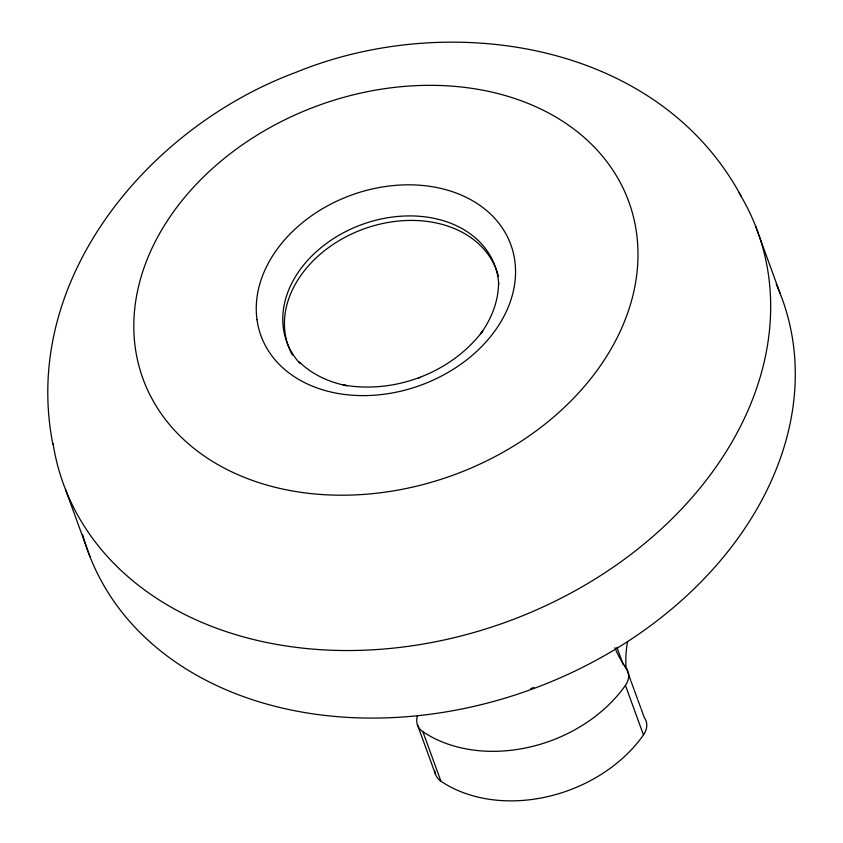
<?xml version="1.0" encoding="UTF-8"?>
<svg xmlns="http://www.w3.org/2000/svg" width="843" height="843" viewBox="0 0 843 843"><rect width="100%" height="100%" fill="white"/><g stroke="black" fill="none" stroke-linecap="round" stroke-linejoin="round"><path stroke-width="1.26" d="M498.55 282.711C498.54 301.309 491.311 319.244 480.405 334.091L482.744 331.067C450.994 372.827 394.819 394.113 343.301 384.956L346.821 385.715C329.17 382.269 312.058 374.545 299.191 361.773M741.166 196.229C657.635 41.149 448.265 10 296.336 72.182C148.6 126.808 20.179 279.792 52.94 444.546M755.581 226.135L780.207 293.67M614.821 647.656A162.509 123.668 -20 0 0 626.212 667.993L627.34 671.081M627.719 672.113L630.722 680.375M631.101 681.407L634.105 689.658M634.484 690.691L637.498 698.942M637.866 699.975L640.88 708.225M641.26 709.258L644.263 717.519A22.16 16.86 -20 0 1 643.483 734.917A132.962 101.181 -20 0 1 440.931 781.219A22.16 16.86 -20 0 1 434.798 770.86M616.939 647.35L623.335 664.895M626.212 667.993A22.16 16.86 -20 0 1 625.432 685.391L643.483 734.917M417.517 715.696A22.16 16.86 -20 0 0 422.87 731.682L440.931 781.219M417.39 724.664L435.452 774.19M65.459 489.404L90.075 556.949M776.213 284.217A369.35 281.067 -20 0 1 529.984 689.901A369.35 281.067 -20 0 1 82.667 534.61M739.1 192.984A369.35 281.067 -20 0 1 506.959 621.776A369.35 281.067 -20 0 1 53.025 443.397M299.866 363.375A110.802 84.321 -20 0 1 358.001 226.019A110.802 84.321 -20 0 1 498.729 284.291M292.373 355.061A110.802 84.321 -20 0 1 361.415 229.833A110.802 84.321 -20 0 1 498.403 276.209M418.602 378.033A40.622 30.917 -20 0 1 420.499 377.401M533.872 687.435A59.558 45.322 -20 0 1 530.595 688.689M624.832 665.506A96.028 73.078 -20 0 1 625.453 667.698M626.117 668.583A162.509 123.668 -20 0 1 627.582 641.586M625.432 685.391A132.962 101.181 -20 0 1 422.87 731.682M256.999 319.697L256.451 314.502A132.962 101.181 -20 0 1 442.333 188.769A132.962 101.181 -20 0 1 460.563 364.429A132.962 101.181 -20 0 1 256.999 319.697M321.731 494.525A258.538 196.746 -20 0 0 629.078 202.489A258.538 196.746 -20 0 0 206.851 173.7A258.538 196.746 -20 0 0 321.731 494.525"/></g></svg>
